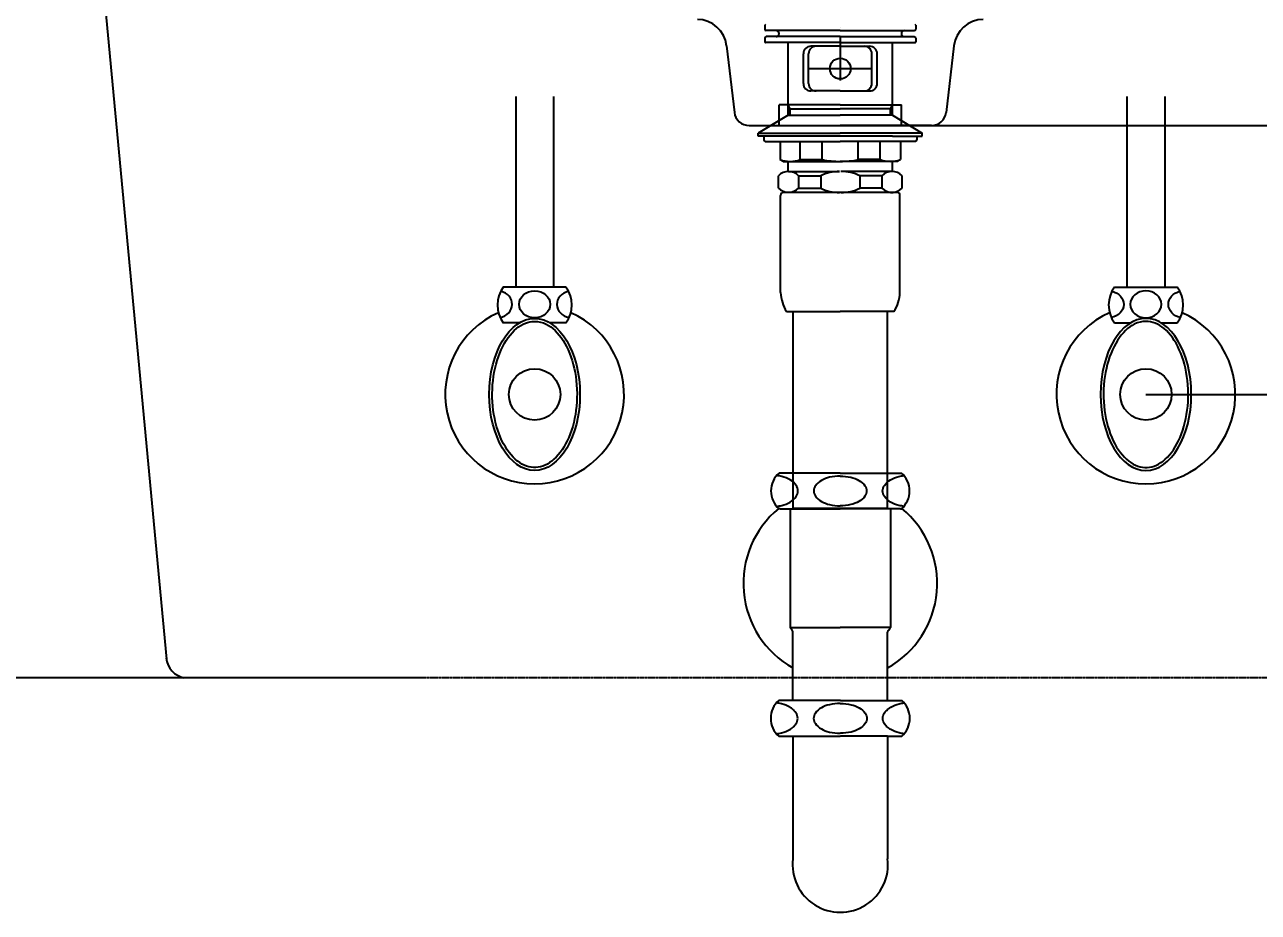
# Model space of a CAD drawing. Header units: millimetres. Extents: x 14229 to 16655, y -272 to 3158.
# Drawn here: x 14794.3 to 15208.1, y 925 to 1222.8 of the extents above; entities that cross this region are included whole.
import ezdxf
from ezdxf.lldxf.tags import DXFTag

# ---------------------------------------------------------------- set-up
doc = ezdxf.new("R2010")
doc.units = ezdxf.units.MM
doc.header["$LTSCALE"] = 0.2
doc.linetypes.add('DASHED', pattern=[0.75, 0.5, -0.25])
for name, color, linetype in [('2', 2, 'HIDDEN'), ('3', 3, 'Continuous'), ('4', 4, 'Continuous'), ('6', 6, 'Continuous'), ('7', 7, 'Continuous')]:
    doc.layers.add(name, color=color, linetype=linetype)
doc.styles.add('h', font='', dxfattribs={"height": 28})
doc.styles.get('h').set_extended_font_data('Haansoft Batang')
tags = doc.linetypes.add('HIDDEN', pattern=[9.525, 6.35, -3.175]).pattern_tags.tags
tags[6:7] = [DXFTag(74, 4), DXFTag(75, 0), DXFTag(340, '0'), DXFTag(46, 1.0), DXFTag(50, 0.0), DXFTag(44, 0.0), DXFTag(45, 0.0)]
tags[4:5] = [DXFTag(74, 4), DXFTag(75, 0), DXFTag(340, '0'), DXFTag(46, 1.0), DXFTag(50, 0.0), DXFTag(44, 0.0), DXFTag(45, 0.0)]
doc.dimstyles.new('AM_ISO$0', dxfattribs={"dimtxt": 28, "dimasz": 24, "dimexe": 10, "dimexo": 0, "dimgap": 10, "dimtad": 1, "dimdec": 0, "dimdsep": 46, "dimtxsty": 'h', "dimcen": -5, "dimclrd": 256, "dimclre": 256, "dimclrt": 256, "dimadec": 0, "dimazin": 2, "dimtp": 0.1, "dimtm": 0.1, "dimtfac": 0.71, "dimtdec": 0, "dimtmove": 0, "dimatfit": 3, "dimfxl": 0, "dimlwd": -1, "dimlwe": -1, "dimarcsym": 0})

# ---------------------------------------------------------------- blocks, each defined once
blk = doc.blocks.new('*D28')
at = {"linetype": 'ByBlock'}
for p, q in [((15067.85, 1378.47), (15444.94, 1378.47)), ((15434.94, 1354.47), (15434.94, 1212.96)), ((15067.85, 1188.96), (15444.94, 1188.96))]:
    blk.add_line(p, q, dxfattribs=at)
for points in [[(15430.94, 1354.47), (15438.94, 1354.47), (15434.94, 1378.47)], [(15430.94, 1212.96), (15438.94, 1212.96), (15434.94, 1188.96)]]:
    blk.add_solid(points)
at = {"layer": 'Defpoints', "color": 0}
for p in [(15067.85, 1378.47), (15067.85, 1188.96), (15434.94, 1188.96)]:
    blk.add_point(p, dxfattribs=at)
at = {"insert": (15410.94, 1283.71), "char_height": 28, "attachment_point": 5, "rotation": 90, "style": 'h'}
blk.add_mtext('190', dxfattribs=at)
blk = doc.blocks.new('*D24')
at = {"linetype": 'ByBlock'}
for p, q in [((15067.85, 1378.47), (15549.33, 1378.47)), ((15539.33, 1354.47), (15539.33, 1122.77)), ((15170.35, 1098.77), (15549.33, 1098.77))]:
    blk.add_line(p, q, dxfattribs=at)
for points in [[(15535.33, 1354.47), (15543.33, 1354.47), (15539.33, 1378.47)], [(15535.33, 1122.77), (15543.33, 1122.77), (15539.33, 1098.77)]]:
    blk.add_solid(points)
at = {"layer": 'Defpoints', "color": 0}
for p in [(15067.85, 1378.47), (15170.35, 1098.77, 0.4), (15539.33, 1098.77)]:
    blk.add_point(p, dxfattribs=at)
at = {"insert": (15515.33, 1238.62), "char_height": 28, "attachment_point": 5, "rotation": 90, "style": 'h'}
blk.add_mtext('280', dxfattribs=at)
blk = doc.blocks.new('*D26')
at = {"linetype": 'ByBlock'}
for p, q in [((14926.94, 1378.47), (14695.75, 1378.47)), ((14705.75, 1354.47), (14705.75, 1027.74)), ((14926.94, 1003.74), (14695.75, 1003.74))]:
    blk.add_line(p, q, dxfattribs=at)
at = {"linetype": 'DASHED'}
for points in [[(14701.75, 1354.47), (14709.75, 1354.47), (14705.75, 1378.47)], [(14701.75, 1027.74), (14709.75, 1027.74), (14705.75, 1003.74)]]:
    blk.add_solid(points, dxfattribs=at)
at = {"layer": 'Defpoints', "color": 0, "linetype": 'DASHED'}
for p in [(14926.94, 1378.47, 0.01), (14705.75, 1003.74), (14926.94, 1003.74, 0.01)]:
    blk.add_point(p, dxfattribs=at)
at = {"linetype": 'DASHED', "insert": (14681.75, 1191.1), "char_height": 28, "attachment_point": 5, "rotation": 90, "style": 'h'}
blk.add_mtext('375', dxfattribs=at)

msp = doc.modelspace()

# ---------------------------------------------------------------- linework, layer by layer
for p, q in [((14807.81, 1373.47, 0), (14841.86, 1009.99, 0.34)), ((15067.85, 1219.06), (15067.85, 1204.06)), ((15057.24, 1208.08), (15078.46, 1208.08))]:
    msp.add_line(p, q)
at = {"color": 5}
msp.add_line((15067.85, 1219.06), (15067.85, 1204.06), dxfattribs=at)
at = {"color": 7, "linetype": 'DASHED'}
msp.add_line((15287.85, 1003.74, 0.01), (14847.85, 1003.74, 0.01), dxfattribs=at)
msp.add_lwpolyline([(15051.58, 1019.84), (15051.05, 1020.61)])
msp.add_circle((15067.85, 1208.08), 3.48)
at = {"extrusion": (1.12353e-18, -0.002181, 0.999998)}
msp.add_arc((14849.01, 1010.84, -2.18), 7.2, 183.9043, 260.712, dxfattribs=at)
at = {"layer": '2', "color": 0}
for p, q in [((15029.71, 1215.76), (15032.33, 1193.38)), ((15105.99, 1215.76), (15103.37, 1193.38)), ((15067.85, 1195.96), (15047.35, 1195.96)), ((15047.35, 1188.96), (15047.35, 1195.96)), ((15067.85, 1195.96), (15088.35, 1195.96)), ((15088.35, 1188.96), (15088.35, 1195.96)), ((15037.3, 1188.96), (15047.35, 1188.96)), ((15047.35, 1188.96), (15067.85, 1188.96)), ((15088.35, 1188.96), (15067.85, 1188.96)), ((15098.4, 1188.96), (15088.35, 1188.96))]:
    msp.add_line(p, q, dxfattribs=at)
for centre, radius, start, end in [((15019.78, 1214.6), 10, 6.6755, 89.2256), ((15115.92, 1214.6), 10, 90.7744, 173.3245), ((15037.3, 1193.96), 5, 186.6755, 270), ((15098.4, 1193.96), 5, 270, 353.3245)]:
    msp.add_arc(centre, radius, start, end, dxfattribs=at)
at = {"layer": '3', "color": 0}
for p, q in [((15042.55, 1222.62), (15042.55, 1221.32)), ((15067.85, 1220.82), (15043.05, 1220.82)), ((15067.85, 1220.82), (15092.65, 1220.82)), ((15093.15, 1222.62), (15093.15, 1221.32)), ((15042.55, 1218.32), (15042.55, 1217.02)), ((15067.85, 1216.82), (15042.75, 1216.82)), ((15067.85, 1218.82), (15043.05, 1218.82)), ((15050.35, 1192.46), (15050.35, 1216.82)), ((15067.85, 1218.82), (15092.65, 1218.82)), ((15067.85, 1216.82), (15092.95, 1216.82)), ((15085.35, 1192.46), (15085.35, 1216.82)), ((15093.15, 1218.32), (15093.15, 1217.02)), ((15055.48, 1203.08), (15055.48, 1213.08)), ((15057.24, 1203.08), (15057.24, 1213.08)), ((15067.85, 1215.58), (15057.98, 1215.58)), ((15067.85, 1215.58), (15077.72, 1215.58)), ((15078.46, 1203.08), (15078.46, 1213.08)), ((15080.22, 1203.08), (15080.22, 1213.08)), ((15067.85, 1200.58), (15057.98, 1200.58)), ((15067.85, 1200.58), (15077.72, 1200.58)), ((15051.05, 1194.56), (15050.35, 1195.77)), ((15084.65, 1194.56), (15085.35, 1195.77)), ((15050.35, 1192.46), (15040.35, 1186.46)), ((15050.35, 1194.56), (15067.85, 1194.56)), ((15050.35, 1192.46), (15067.85, 1192.46)), ((15051.05, 1192.46), (15051.05, 1194.56)), ((15085.35, 1194.56), (15067.85, 1194.56)), ((15085.35, 1192.46), (15067.85, 1192.46)), ((15084.65, 1192.46), (15084.65, 1194.56)), ((15085.35, 1192.46), (15095.35, 1186.46)), ((15040.35, 1186.46), (15067.85, 1186.46)), ((15040.35, 1185.46), (15040.35, 1186.46)), ((15050.35, 1185.46), (15040.35, 1185.46)), ((15042.16, 1185.46), (15042.16, 1184.16)), ((15042.66, 1183.66), (15047.66, 1183.66)), ((15047.66, 1183.66), (15067.85, 1183.66)), ((15047.66, 1183.66), (15047.66, 1177.54)), ((15085.35, 1185.46), (15050.35, 1185.46)), ((15054.43, 1177.54), (15054.43, 1183.66)), ((15061.83, 1177.54), (15061.83, 1183.66)), ((15095.35, 1186.46), (15067.85, 1186.46)), ((15088.04, 1183.66), (15067.85, 1183.66)), ((15073.87, 1177.54), (15073.87, 1183.66)), ((15081.27, 1177.54), (15081.27, 1183.66)), ((15085.35, 1185.46), (15095.35, 1185.46)), ((15088.04, 1183.66), (15088.04, 1177.54)), ((15093.04, 1183.66), (15088.04, 1183.66)), ((15093.54, 1185.46), (15093.54, 1184.16)), ((15095.35, 1185.46), (15095.35, 1186.46)), ((15048.66, 1176.96), (15047.66, 1177.54)), ((15048.66, 1176.96), (15050.06, 1176.96)), ((15050.06, 1176.96), (15067.85, 1176.96)), ((15050.35, 1173.55), (15050.35, 1176.96)), ((15054.43, 1177.54), (15061.83, 1177.54)), ((15085.64, 1176.96), (15067.85, 1176.96)), ((15081.27, 1177.54), (15073.87, 1177.54)), ((15085.35, 1173.55), (15085.35, 1176.96)), ((15087.04, 1176.96), (15085.64, 1176.96)), ((15087.04, 1176.96), (15088.04, 1177.54)), ((15047.11, 1168), (15047.11, 1172.11)), ((15050.49, 1173.56), (15067.61, 1173.56)), ((15053.88, 1172.11), (15061.28, 1172.11)), ((15053.88, 1172.11), (15053.88, 1168)), ((15061.28, 1172.11), (15061.28, 1168)), ((15085.21, 1173.56), (15068.09, 1173.56)), ((15074.42, 1172.11), (15074.42, 1168)), ((15081.82, 1172.11), (15074.42, 1172.11)), ((15081.82, 1172.11), (15081.82, 1168)), ((15088.59, 1168), (15088.59, 1172.11)), ((15053.88, 1168), (15061.28, 1168)), ((15081.82, 1168), (15074.42, 1168)), ((15047.85, 1132.96), (15047.85, 1165.56)), ((15067.85, 1166.56), (15048.85, 1166.56)), ((15085.21, 1166.56), (15067.85, 1166.56)), ((15084.65, 1166.56), (15085.21, 1166.56)), ((15085.21, 1166.56), (15085.61, 1166.56)), ((15086.85, 1166.56), (15085.35, 1166.56)), ((15087.85, 1132.96), (15087.85, 1165.56)), ((15087.85, 1160.19), (15087.85, 1165.56)), ((15049.85, 1126.56), (15067.85, 1126.56)), ((15051.98, 1126.56), (15051.98, 1060.56)), ((15085.85, 1126.56), (15067.85, 1126.56)), ((15083.73, 1060.56), (15083.73, 1126.56)), ((15051.98, 1060.56), (15083.73, 1060.56))]:
    msp.add_line(p, q, dxfattribs=at)
for centre, radius, start, end in [((15042.75, 1222.62), 0.2, 90, 180), ((15043.05, 1221.32), 0.5, 180, 270), ((15046.35, 1219.82), 1, 270, 90), ((15089.35, 1219.82), 1, 90, 270), ((15092.65, 1221.32), 0.5, 270, 0), ((15092.95, 1222.62), 0.2, 0, 90), ((15043.05, 1218.32), 0.5, 90, 180), ((15042.75, 1217.02), 0.2, 180, 270), ((15092.65, 1218.32), 0.5, 0, 90), ((15092.95, 1217.02), 0.2, 270, 0), ((15057.98, 1213.08), 2.5, 90, 180), ((15059.74, 1213.08), 2.5, 90, 180), ((15075.96, 1213.08), 2.5, 0, 90), ((15077.72, 1213.08), 2.5, 0, 90), ((15057.98, 1203.08), 2.5, 180, 270), ((15059.74, 1203.08), 2.5, 180, 270), ((15075.96, 1203.08), 2.5, 270, 0), ((15077.72, 1203.08), 2.5, 270, 0), ((15042.66, 1184.16), 0.5, 180, 270), ((15093.04, 1184.16), 0.5, 270, 0), ((15051.05, 1187.14), 10.18, 250.5679, 289.4321), ((15067.66, 1206.42), 29.46, 258.5956, 270.3737), ((15068.04, 1206.42), 29.46, 269.6263, 281.4044), ((15084.65, 1187.14), 10.18, 250.5679, 289.4321), ((15050.49, 1168.85), 4.7, 43.9409, 136.0591), ((15067.38, 1159.95), 13.61, 89.0643, 116.6472), ((15068.32, 1159.95), 13.61, 63.3528, 90.9357), ((15085.21, 1168.85), 4.7, 43.9409, 136.0591), ((15050.49, 1171.27), 4.7, 223.9409, 316.0591), ((15067.38, 1180.16), 13.61, 243.3528, 270.9357), ((15068.32, 1180.16), 13.61, 269.0643, 296.6472), ((15085.21, 1171.27), 4.7, 223.9409, 316.0591), ((15048.85, 1165.56), 1, 90, 180), ((15086.85, 1165.56), 1, 0, 90), ((15060.84, 1133.5), 13, 182.42, 212.3), ((15074.86, 1133.5), 13, 327.7, 357.58)]:
    msp.add_arc(centre, radius, start, end, dxfattribs=at)
at = {"layer": '4', "color": 0}
for p, q in [((15051.6, 1072.39), (15047.31, 1072.39)), ((15067.85, 1072.39), (15051.6, 1072.39)), ((15067.85, 1072.39), (15084.1, 1072.39)), ((15084.1, 1072.39), (15088.39, 1072.39)), ((15047.7, 1060.39), (15047.31, 1060.39)), ((15047.7, 1060.39), (15067.85, 1060.39)), ((15051.05, 1060.39), (15051.05, 1020.61)), ((15088, 1060.39), (15067.85, 1060.39)), ((15084.65, 1060.39), (15084.65, 1020.61)), ((15088, 1060.39), (15088.39, 1060.39)), ((15051.05, 1020.61), (15067.85, 1020.61)), ((15051.98, 996.09), (15051.98, 1018.97)), ((15084.65, 1020.61), (15067.85, 1020.61)), ((15083.73, 996.09), (15083.73, 1018.97)), ((15051.98, 996.09), (15047.23, 996.09)), ((15067.77, 996.09), (15051.98, 996.09)), ((15067.77, 996.09), (15067.85, 996.09)), ((15067.93, 996.09), (15067.85, 996.09)), ((15067.93, 996.09), (15083.73, 996.09)), ((15083.73, 996.09), (15088.47, 996.09)), ((15047.23, 984.09), (15051.98, 984.09)), ((15051.98, 984.09), (15067.77, 984.09)), ((15051.98, 984.09), (15051.98, 943.01)), ((15083.73, 984.09), (15067.93, 984.09)), ((15083.73, 984.09), (15083.73, 943.01)), ((15083.73, 984.09), (15088.47, 984.09))]:
    msp.add_line(p, q, dxfattribs=at)
for points in [[(15053.66, 1066.39, 0.155217), (15053.06, 1068.25, 0.106747), (15051, 1070.14, 0.073043), (15048.23, 1071.26, 0.028511), (15046.5, 1071.57, 0.059523)], [(15082.05, 1066.39, -0.155217), (15082.64, 1068.25, -0.106747), (15084.7, 1070.14, -0.073043), (15087.47, 1071.26, -0.028511), (15089.2, 1071.57, -0.059523)], [(15059.57, 1068.13, 0.32729), (15059.57, 1064.65, 0.106373), (15061.59, 1062.86, 0.071219), (15064.29, 1061.8, 0.057537), (15067.85, 1061.39, 0.057537)], [(15067.85, 1071.39, 0.057537), (15064.29, 1070.98, 0.071219), (15061.59, 1069.93, 0.106373), (15059.57, 1068.13, 0.159483)], [(15067.85, 1071.39, -0.057537), (15071.41, 1070.98, -0.071219), (15074.11, 1069.93, -0.106373), (15076.13, 1068.13, -0.159483)], [(15076.13, 1068.13, -0.32729), (15076.13, 1064.65, -0.106373), (15074.11, 1062.86, -0.071219), (15071.41, 1061.8, -0.057537), (15067.85, 1061.39, -0.057537)], [(15046.5, 1061.21, 0.028511), (15048.23, 1061.53, 0.073043), (15051, 1062.64, 0.106747), (15053.06, 1064.54, 0.155217), (15053.66, 1066.39, 0.155217)], [(15089.2, 1061.21, -0.028511), (15087.47, 1061.53, -0.073043), (15084.7, 1062.64, -0.106747), (15082.64, 1064.54, -0.155217), (15082.05, 1066.39, -0.155217)], [(15051.98, 993.08, 0.049056), (15050.93, 993.84, 0.073043), (15048.16, 994.96, 0.028511), (15046.43, 995.27)], [(15053.58, 990.09, 0.155217), (15052.99, 991.95, 0.054411), (15052.03, 993.02, 0.054411)], [(15067.85, 995.09, 0.05879), (15064.21, 994.68, 0.071219), (15061.51, 993.63, 0.106373), (15059.49, 991.83, 0.159483)], [(15067.85, 995.09, -0.05879), (15071.49, 994.68, -0.071219), (15074.19, 993.63, -0.106373), (15076.21, 991.83, -0.159483)], [(15082.12, 990.09, -0.155217), (15082.71, 991.95, -0.05495), (15083.68, 993.03, -0.05495)], [(15083.73, 993.08, -0.049056), (15084.78, 993.84, -0.073043), (15087.55, 994.96, -0.028511), (15089.27, 995.27)], [(15052.04, 987.16, 0.054321), (15052.99, 988.24, 0.155217), (15053.58, 990.09)], [(15059.49, 991.83, 0.32729), (15059.49, 988.35, 0.106373), (15061.51, 986.56, 0.071219), (15064.21, 985.5, 0.057537), (15067.77, 985.09, 0.057537)], [(15076.21, 991.83, -0.32729), (15076.21, 988.35, -0.106373), (15074.19, 986.56, -0.071219), (15071.49, 985.5, -0.057537), (15067.93, 985.09, -0.057537)], [(15083.67, 987.16, -0.054539), (15082.71, 988.24, -0.155217), (15082.12, 990.09)], [(15046.43, 984.91, 0.028511), (15048.16, 985.23, 0.073043), (15050.93, 986.34, 0.049056), (15051.98, 987.11, 0.049056)], [(15089.27, 984.91, -0.028511), (15087.55, 985.23, -0.073043), (15084.78, 986.34, -0.049056), (15083.73, 987.11, -0.049056)]]:
    msp.add_lwpolyline(points, format="xyb", dxfattribs=at)
for centre, radius, start, end in [((15052.6, 1066.39), 8, 131.4096, 228.5904), ((15083.1, 1066.39), 8, 311.4096, 48.5904), ((15067.85, 1035.39), 32.5, 129.4471, 240.7605), ((15067.85, 1035.39), 32.5, 299.2395, 50.5529), ((15050.47, 1018.81), 1.51, 5.7723, 42.817), ((15084.65, 1018.97), 0.925, 121.2974, 180), ((15083.65, 1020.61), 1, 301.2974, 0), ((15052.52, 990.09), 8, 131.4096, 228.5904), ((15083.18, 990.09), 8, 311.4096, 48.5904), ((15067.85, 941.02), 16, 172.8334, 7.1666), ((15067.85, 941.02), 16, 172.8334, 180)]:
    msp.add_arc(centre, radius, start, end, dxfattribs=at)
at = {"layer": '6', "color": 0}
for p, q in [((14959, 1198.77, 0.4), (14959, 1134.77, 0.4)), ((14971.7, 1198.77, 0.4), (14971.7, 1134.77, 0.4)), ((15164, 1198.77, 0.4), (15164, 1134.77, 0.4)), ((15176.7, 1198.77, 0.4), (15176.7, 1134.77, 0.4)), ((14971.7, 1134.77, 0.4), (14954.85, 1134.77, 0.4)), ((14975.85, 1134.77, 0.4), (14971.7, 1134.77, 0.4)), ((15159.85, 1134.77, 0.4), (15164, 1134.77, 0.4)), ((15164, 1134.77, 0.4), (15180.85, 1134.77, 0.4)), ((14960.21, 1122.77, 0.4), (14954.85, 1122.77, 0.4)), ((14975.85, 1122.77, 0.4), (14970.49, 1122.77, 0.4)), ((15159.85, 1122.77, 0.4), (15165.21, 1122.77, 0.4)), ((15175.49, 1122.77, 0.4), (15180.85, 1122.77, 0.4))]:
    msp.add_line(p, q, dxfattribs=at)
for centre in [(14965.35, 1098.77, 0.4), (15170.35, 1098.77, 0.4)]:
    msp.add_circle(centre, 8.62, dxfattribs=at)
for centre, radius, start, end in [((14962.85, 1128.77, 0.4), 10, 143.1301, 216.8699), ((14967.85, 1128.77, 0.4), 10, 323.1301, 36.8699), ((15167.85, 1128.77, 0.4), 10, 143.1301, 216.8699), ((15172.85, 1128.77, 0.4), 10, 323.1301, 36.8699), ((14965.35, 1098.77, 0.4), 30, 113.9173, 66.0827), ((15170.35, 1098.77, 0.4), 30, 113.9173, 66.0827)]:
    msp.add_arc(centre, radius, start, end, dxfattribs=at)
for centre, major_axis, start_param, end_param in [((14952.58, 1129, 0.4), (-5.23, 0), 1.800504, 4.443058), ((14978.03, 1129, 0.4), (5.23, 0), 1.824119, 4.49897)]:
    msp.add_ellipse(centre, major_axis=major_axis, ratio=0.866391, start_param=start_param, end_param=end_param, dxfattribs=at)
for centre, major_axis, ratio in [((14965.35, 1129, 0.4), (5.23, 0), 0.866391), ((14965.35, 1098.77, 0.4), (0, 25.5), 0.596529)]:
    msp.add_ellipse(centre, major_axis=major_axis, ratio=ratio, dxfattribs=at)
at = {"layer": '6', "color": 0, "extrusion": (0, 0, -1)}
for centre, major_axis, start_param, end_param in [((15157.67, 1129, 0.4), (-5.23, 0), 1.824119, 4.49897), ((15183.12, 1129, 0.4), (5.23, 0), 1.800504, 4.443058)]:
    msp.add_ellipse(centre, major_axis=major_axis, ratio=0.866391, start_param=start_param, end_param=end_param, dxfattribs=at)
for centre, major_axis, ratio in [((15170.35, 1129, 0.4), (-5.23, 0), 0.866391), ((15170.35, 1098.77, 0.4), (0, 25.5), 0.596529)]:
    msp.add_ellipse(centre, major_axis=major_axis, ratio=ratio, dxfattribs=at)
at = {"layer": '6', "color": 0}
for points in [[(14965.35, 1123.27, 0.4), (14963.27, 1123.27, 0.4), (14961.17, 1122.46, 0.4), (14957.27, 1119.22, 0.4), (14955.5, 1116.78, 0.4), (14952.78, 1110.75, 0.4), (14951.82, 1107.17, 0.4), (14950.97, 1099.65, 0.4), (14951.08, 1095.72, 0.4), (14952.31, 1088.37, 0.4), (14953.44, 1084.94, 0.4), (14956.45, 1079.36, 0.4), (14958.33, 1077.2, 0.4), (14962.33, 1074.56, 0.4), (14964.44, 1074.05, 0.4), (14968.59, 1074.66, 0.4), (14970.68, 1075.78, 0.4), (14974.43, 1079.61, 0.4), (14976.08, 1082.32, 0.4), (14978.49, 1088.74, 0.4), (14979.25, 1092.45, 0.4), (14979.72, 1100.06, 0.4), (14979.41, 1103.96, 0.4), (14977.81, 1111.1, 0.4), (14976.51, 1114.34, 0.4), (14973.24, 1119.45, 0.4), (14971.28, 1121.3, 0.4), (14967.96, 1122.96, 0.4), (14966.65, 1123.27, 0.4), (14965.35, 1123.27, 0.4)], [(15170.35, 1123.27, 0.4), (15172.43, 1123.27, 0.4), (15174.53, 1122.46, 0.4), (15178.43, 1119.22, 0.4), (15180.2, 1116.78, 0.4), (15182.92, 1110.75, 0.4), (15183.88, 1107.17, 0.4), (15184.73, 1099.65, 0.4), (15184.63, 1095.72, 0.4), (15183.39, 1088.37, 0.4), (15182.26, 1084.94, 0.4), (15179.25, 1079.36, 0.4), (15177.37, 1077.2, 0.4), (15173.37, 1074.56, 0.4), (15171.26, 1074.05, 0.4), (15167.11, 1074.66, 0.4), (15165.02, 1075.78, 0.4), (15161.27, 1079.61, 0.4), (15159.62, 1082.32, 0.4), (15157.21, 1088.74, 0.4), (15156.45, 1092.45, 0.4), (15155.98, 1100.06, 0.4), (15156.29, 1103.96, 0.4), (15157.89, 1111.1, 0.4), (15159.19, 1114.34, 0.4), (15162.46, 1119.45, 0.4), (15164.42, 1121.3, 0.4), (15167.74, 1122.96, 0.4), (15169.05, 1123.27, 0.4), (15170.35, 1123.27, 0.4)]]:
    msp.add_open_spline(points, degree=3, knots=[0, 0, 0, 0, 0.46111, 0.46111, 0.922219, 0.922219, 1.383329, 1.383329, 1.844439, 1.844439, 2.305549, 2.305549, 2.766658, 2.766658, 3.227768, 3.227768, 3.688878, 3.688878, 4.149988, 4.149988, 4.611097, 4.611097, 5.072207, 5.072207, 5.533317, 5.533317, 5.994427, 5.994427, 6.283185, 6.283185, 6.283185, 6.283185], dxfattribs=at)
at = {"layer": '7', "color": 0, "extrusion": (0, 1, 0)}
for p, q in [((15067.85, 1221.8, -14.18), (15067.85, 1221.8, 445.82)), ((15067.85, 1221.8, 445.82), (15067.85, 1221.8, -14.18)), ((15067.85, 1221.8, -14.18), (15067.85, 1221.8, 445.82)), ((15067.85, 1221.8, 445.82), (15067.85, 1221.8, -14.18)), ((15067.85, 1221.8, 20), (15067.85, 1221.8, 0)), ((15067.85, 1221.8, 20), (15067.85, 1221.8, 0)), ((15067.85, 1221.8, 20), (15067.85, 1221.8, 0)), ((15067.85, 1221.8, 20), (15067.85, 1221.8, 0)), ((15067.85, 1221.8, -14.18), (15067.85, 1221.8, -14.18)), ((15067.85, 1221.8, -14.18), (15067.85, 1221.8, -14.18)), ((15067.85, 1221.8, -14.18), (15067.85, 1221.8, -14.18)), ((15067.85, 1221.8, -14.18), (15067.85, 1221.8, -14.18)), ((15067.85, 1221.8, 0), (15067.85, 1221.8, -14.18)), ((15067.85, 1221.8, 0), (15067.85, 1221.8, -14.18)), ((15067.85, 1221.8, 0), (15067.85, 1221.8, -14.18)), ((15067.85, 1221.8, 0), (15067.85, 1221.8, -14.18)), ((15067.85, 1221.8, 445.82), (15067.85, 1221.8, 445.82)), ((15067.85, 1221.8, 445.82), (15067.85, 1221.8, 445.82)), ((15067.85, 1221.8, 445.82), (15067.85, 1221.8, 445.82)), ((15067.85, 1221.8, 445.82), (15067.85, 1221.8, 445.82)), ((15067.85, 1221.8, 410.51), (15067.85, 1221.8, 445.82)), ((15067.85, 1221.8, 410.51), (15067.85, 1221.8, 445.82))]:
    msp.add_line(p, q, dxfattribs=at)
at = {"layer": '7', "color": 0}
for points, knots in [([(15067.85, 1221.8, 381.33), (15067.85, 1221.8, 320.01), (15067.85, 1221.8, 258.69), (15067.85, 1221.8, 138.24), (15067.85, 1221.8, 79.12), (15067.85, 1221.8, 20)], [0, 0, 0, 0, 0.509144, 0.509144, 1, 1, 1, 1]), ([(15067.85, 1221.8, 381.33), (15067.85, 1221.8, 320.01), (15067.85, 1221.8, 258.69), (15067.85, 1221.8, 138.24), (15067.85, 1221.8, 79.12), (15067.85, 1221.8, 20)], [0, 0, 0, 0, 0.509144, 0.509144, 1, 1, 1, 1]), ([(15067.85, 1221.8, 381.33), (15067.85, 1221.8, 320.01), (15067.85, 1221.8, 258.69), (15067.85, 1221.8, 138.24), (15067.85, 1221.8, 79.12), (15067.85, 1221.8, 20)], [0, 0, 0, 0, 0.509144, 0.509144, 1, 1, 1, 1]), ([(15067.85, 1221.8, 381.33), (15067.85, 1221.8, 320.01), (15067.85, 1221.8, 258.69), (15067.85, 1221.8, 138.24), (15067.85, 1221.8, 79.12), (15067.85, 1221.8, 20)], [0, 0, 0, 0, 0.509144, 0.509144, 1, 1, 1, 1]), ([(15067.85, 1221.8, 410.51), (15067.85, 1221.8, 410.51), (15067.85, 1221.8, 410.6), (15067.85, 1221.8, 410.98), (15067.85, 1221.8, 411.25), (15067.85, 1221.8, 411.56)], [0, 0, 0, 0, 0.535587, 0.535587, 1, 1, 1, 1]), ([(15067.85, 1221.8, 410.51), (15067.85, 1221.8, 410.51), (15067.85, 1221.8, 410.6), (15067.85, 1221.8, 410.98), (15067.85, 1221.8, 411.25), (15067.85, 1221.8, 411.56)], [0, 0, 0, 0, 0.535587, 0.535587, 1, 1, 1, 1]), ([(15067.85, 1221.8, 410.51), (15067.85, 1221.8, 410.51), (15067.85, 1221.8, 410.6), (15067.85, 1221.8, 410.98), (15067.85, 1221.8, 411.25), (15067.85, 1221.8, 411.56)], [0, 0, 0, 0, 0.535587, 0.535587, 1, 1, 1, 1]), ([(15067.85, 1221.8, 410.51), (15067.85, 1221.8, 410.51), (15067.85, 1221.8, 410.6), (15067.85, 1221.8, 410.98), (15067.85, 1221.8, 411.25), (15067.85, 1221.8, 411.56)], [0, 0, 0, 0, 0.535587, 0.535587, 1, 1, 1, 1]), ([(15067.85, 1221.8, 381.33), (15067.85, 1221.8, 385.34), (15067.85, 1221.8, 389.33), (15067.85, 1221.8, 396.64), (15067.85, 1221.8, 400.03), (15067.85, 1221.8, 405.62), (15067.85, 1221.8, 407.86), (15067.85, 1221.8, 410.85), (15067.85, 1221.8, 411.61), (15067.85, 1221.8, 411.56)], [0, 0, 0, 0, 0.25, 0.25, 0.5, 0.5, 0.75, 0.75, 1, 1, 1, 1]), ([(15067.85, 1221.8, 381.33), (15067.85, 1221.8, 385.34), (15067.85, 1221.8, 389.33), (15067.85, 1221.8, 396.64), (15067.85, 1221.8, 400.03), (15067.85, 1221.8, 405.62), (15067.85, 1221.8, 407.86), (15067.85, 1221.8, 410.85), (15067.85, 1221.8, 411.61), (15067.85, 1221.8, 411.56)], [0, 0, 0, 0, 0.25, 0.25, 0.5, 0.5, 0.75, 0.75, 1, 1, 1, 1]), ([(15067.85, 1221.8, 381.33), (15067.85, 1221.8, 385.34), (15067.85, 1221.8, 389.33), (15067.85, 1221.8, 396.64), (15067.85, 1221.8, 400.03), (15067.85, 1221.8, 405.62), (15067.85, 1221.8, 407.86), (15067.85, 1221.8, 410.85), (15067.85, 1221.8, 411.61), (15067.85, 1221.8, 411.56)], [0, 0, 0, 0, 0.25, 0.25, 0.5, 0.5, 0.75, 0.75, 1, 1, 1, 1]), ([(15067.85, 1221.8, 381.33), (15067.85, 1221.8, 385.34), (15067.85, 1221.8, 389.33), (15067.85, 1221.8, 396.64), (15067.85, 1221.8, 400.03), (15067.85, 1221.8, 405.62), (15067.85, 1221.8, 407.86), (15067.85, 1221.8, 410.85), (15067.85, 1221.8, 411.61), (15067.85, 1221.8, 411.56)], [0, 0, 0, 0, 0.25, 0.25, 0.5, 0.5, 0.75, 0.75, 1, 1, 1, 1])]:
    msp.add_open_spline(points, degree=3, knots=knots, dxfattribs=at)
for points, degree in [([(15067.85, 1221.8, 0), (15067.85, 1221.8)], 1), ([(15067.85, 1221.8, 0), (15067.85, 1221.8)], 1), ([(15067.85, 1221.8, 0), (15067.85, 1221.8)], 1), ([(15067.85, 1221.8, 0), (15067.85, 1221.8)], 1), ([(15067.85, 1221.8, -14.18), (15067.85, 1221.8, -9.46), (15067.85, 1221.8, -4.73), (15067.85, 1221.8, 0)], 3), ([(15067.85, 1221.8, -14.18), (15067.85, 1221.8, -9.46), (15067.85, 1221.8, -4.73), (15067.85, 1221.8, 0)], 3), ([(15067.85, 1221.8, -14.18), (15067.85, 1221.8, -9.46), (15067.85, 1221.8, -4.73), (15067.85, 1221.8, 0)], 3), ([(15067.85, 1221.8, -14.18), (15067.85, 1221.8, -9.46), (15067.85, 1221.8, -4.73), (15067.85, 1221.8, 0)], 3)]:
    msp.add_open_spline(points, degree=degree, dxfattribs=at)

# ---------------------------------------------------------------- dimensions: what is measured, and where the dimension line sits
at = {"color": 7, "linetype": 'DASHED'}
dim = msp.add_linear_dim(base=(14705.75, 1003.74), p1=(14926.94, 1378.47, 0.01), p2=(14926.94, 1003.74, 0.01), angle=90, dimstyle='AM_ISO$0', dxfattribs=at)
dim.commit()
dim.dimension.update_dxf_attribs({"geometry": '*D26', "text_midpoint": (14681.75, 1191.1)})
for base, p2, picture, middle in [((15434.94, 1188.96), (15067.85, 1188.96), '*D28', (15410.94, 1283.71)), ((15539.33, 1098.77), (15170.35, 1098.77, 0.4), '*D24', (15515.33, 1238.62))]:
    dim = msp.add_linear_dim(base=base, p1=(15067.85, 1378.47), p2=p2, angle=90, dimstyle='AM_ISO$0')
    dim.commit()
    dim.dimension.update_dxf_attribs({"geometry": picture, "text_midpoint": middle})

doc.saveas('drawing.dxf')
